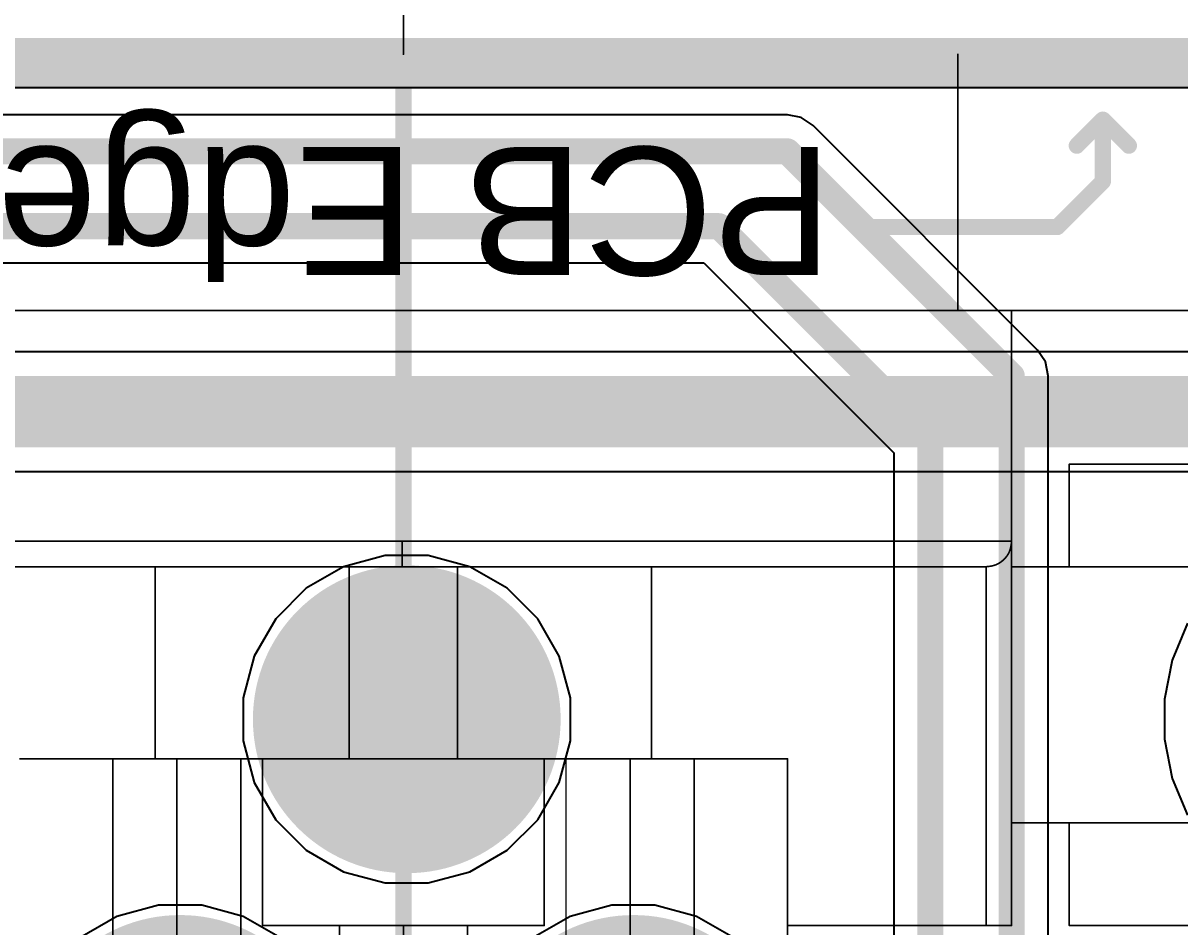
# Model space of a CAD drawing. Header units: inches. Extents: x 90 to 149.8, y 48.7 to 115.2.
# Drawn here: x 115.47 to 124.5, y 92.02 to 99.07 of the extents above; entities that cross this region are included whole.
import ezdxf

# ---------------------------------------------------------------- set-up
doc = ezdxf.new("R2010")
doc.units = ezdxf.units.IN
for name, color, linetype in [('Board_Outline', 56, 'Continuous'), ('Bottom Layer', 5, 'Continuous'), ('Bottom Solder', 6, 'Continuous'), ('Layer 1', 16, 'Continuous'), ('Layer 2', 76, 'Continuous'), ('Mechanical 2', 216, 'Continuous'), ('Multi-Layer', 9, 'Continuous'), ('Pad Holes', 156, 'Continuous'), ('Top Layer', 1, 'Continuous'), ('Top Overlay', 2, 'Continuous'), ('Top Solder', 216, 'Continuous')]:
    doc.layers.add(name, color=color, linetype=linetype)
doc.styles.add('Arial', font='', dxfattribs={"height": 0.2})
doc.styles.get('Arial').set_extended_font_data('Arial')

msp = doc.modelspace()

# ---------------------------------------------------------------- hatches: boundary and pattern name
at = {"layer": 'Bottom Layer'}
h = msp.add_hatch(color=5, dxfattribs=at)
edge = h.paths.add_edge_path()
edge.add_arc((118.4656, 93.6366), 1.1, 0, 360)
at = {"layer": 'Bottom Solder'}
h = msp.add_hatch(color=6, dxfattribs=at)
edge = h.paths.add_edge_path()
edge.add_arc((118.4656, 93.6366), 1.2016, 0, 360)
h = msp.add_hatch(color=6, dxfattribs=at)
edge = h.paths.add_edge_path()
edge.add_arc((116.6956, 90.9066), 1.2016, 0, 360)
h = msp.add_hatch(color=6, dxfattribs=at)
edge = h.paths.add_edge_path()
edge.add_arc((120.2356, 90.9066), 1.2016, 0, 360)
at = {"layer": 'Layer 1'}
h = msp.add_hatch(color=16, dxfattribs=at)
edge = h.paths.add_edge_path()
edge.add_arc((118.4656, 93.6366), 1.1, 0, 360)
at = {"layer": 'Layer 2'}
h = msp.add_hatch(color=76, dxfattribs=at)
edge = h.paths.add_edge_path()
edge.add_arc((118.4656, 93.6366), 1.1, 0, 360)
at = {"layer": 'Multi-Layer'}
h = msp.add_hatch(color=9, dxfattribs=at)
edge = h.paths.add_edge_path()
edge.add_arc((118.4656, 93.6366), 1.1, 0, 360)
at = {"layer": 'Pad Holes'}
h = msp.add_hatch(color=7, dxfattribs=at)
edge = h.paths.add_edge_path()
edge.add_arc((118.4656, 93.6366), 0.65, 0, 360)
at = {"layer": 'Top Layer'}
h = msp.add_hatch(color=1, dxfattribs=at)
edge = h.paths.add_edge_path()
edge.add_arc((118.4656, 93.6366), 1.1, 0, 360)
at = {"layer": 'Top Solder'}
h = msp.add_hatch(color=216, dxfattribs=at)
edge = h.paths.add_edge_path()
edge.add_arc((118.4656, 93.6366), 1.2016, 0, 360)
h = msp.add_hatch(color=216, dxfattribs=at)
edge = h.paths.add_edge_path()
edge.add_arc((116.6956, 90.9066), 1.2016, 0, 360)
h = msp.add_hatch(color=216, dxfattribs=at)
edge = h.paths.add_edge_path()
edge.add_arc((120.2356, 90.9066), 1.2016, 0, 360)

# ---------------------------------------------------------------- linework, layer by layer
at = {"layer": 'Board_Outline'}
for points in [[(95.939, 98.827, 0.254, 0.254, 0), (140.939, 98.827, 0.254, 0.254, 0)], [(118.439, 73.827, 0.127, 0.127, 0), (118.439, 98.827, 0.127, 0.127, 0)]]:
    msp.add_lwpolyline(points, format="xyseb", dxfattribs=at)
msp.add_lwpolyline([(118.4073, 98.827, 0.0635, 0.0635, 1), (118.4708, 98.827, 0.0635, 0.0635, 1)], format="xyseb", close=True, dxfattribs=at)
at = {"layer": 'Bottom Layer'}
for p, q in [((96.198, 98.568), (127.7331, 98.568)), ((124.5629, 94.3863), (124.4436, 94.0983)), ((124.4436, 94.0983), (124.3828, 93.7925)), ((124.3828, 93.7925), (124.3828, 93.4807)), ((124.3828, 93.4807), (124.4436, 93.1749)), ((124.4436, 93.1749), (124.5629, 92.8869)), ((116.5274, 92.1844), (116.2024, 92.0973)), ((116.8638, 92.1844), (116.5274, 92.1844)), ((117.1888, 92.0973), (116.8638, 92.1844)), ((116.2024, 92.0973), (115.911, 91.9291)), ((117.4802, 91.9291), (117.1888, 92.0973))]:
    msp.add_line(p, q, dxfattribs=at)
at = {"layer": 'Layer 1'}
for p, q in [((96.198, 98.568), (128.2806, 98.568)), ((121.4374, 98.3543), (98.298, 98.3543)), ((121.5464, 98.3326), (121.4374, 98.3543)), ((121.4374, 98.3543), (121.4374, 98.3543)), ((121.6388, 98.2708), (121.5464, 98.3326)), ((123.3914, 96.5182), (121.6388, 98.2708)), ((98.5176, 97.2003), (120.786, 97.2003)), ((120.786, 97.2003), (122.2701, 95.7162)), ((123.4532, 96.4258), (123.3914, 96.5182)), ((123.3914, 96.5182), (123.3914, 96.5182)), ((123.4749, 96.3168), (123.4532, 96.4258)), ((123.4749, 86.0904), (123.4749, 96.3168)), ((122.2701, 95.7162), (122.2701, 84.8552)), ((124.5629, 94.3863), (124.4436, 94.0983)), ((124.4436, 94.0983), (124.3828, 93.7925)), ((124.3828, 93.7925), (124.3828, 93.4807)), ((124.3828, 93.4807), (124.4436, 93.1749)), ((124.4436, 93.1749), (124.5629, 92.8869)), ((116.5274, 92.1844), (116.2024, 92.0973)), ((116.8638, 92.1844), (116.5274, 92.1844)), ((117.1888, 92.0973), (116.8638, 92.1844)), ((116.2024, 92.0973), (115.911, 91.9291)), ((117.4802, 91.9291), (117.1888, 92.0973))]:
    msp.add_line(p, q, dxfattribs=at)
for points in [[(98.298, 98.0694, 0.2032, 0.2032, 0), (121.4374, 98.0694, 0.2032, 0.2032, 0)], [(121.4374, 98.0694, 0.2032, 0.2032, 0), (123.19, 96.3168, 0.2032, 0.2032, 0)], [(98.3996, 97.4852, 0.2032, 0.2032, 0), (120.904, 97.4852, 0.2032, 0.2032, 0)], [(120.904, 97.4852, 0.2032, 0.2032, 0), (122.555, 95.8342, 0.2032, 0.2032, 0)], [(123.19, 85.6996, 0.2032, 0.2032, 0), (123.19, 96.3168, 0.2032, 0.2032, 0)], [(122.555, 84.467, 0.2032, 0.2032, 0), (122.555, 95.8342, 0.2032, 0.2032, 0)]]:
    msp.add_lwpolyline(points, format="xyseb", dxfattribs=at)
for points in [[(121.3866, 98.0694, 0.1016, 0.1016, 1), (121.4882, 98.0694, 0.1016, 0.1016, 1)], [(121.3866, 98.0694, 0.1016, 0.1016, 1), (121.4882, 98.0694, 0.1016, 0.1016, 1)], [(120.8532, 97.4852, 0.1016, 0.1016, 1), (120.9548, 97.4852, 0.1016, 0.1016, 1)], [(120.8532, 97.4852, 0.1016, 0.1016, 1), (120.9548, 97.4852, 0.1016, 0.1016, 1)], [(123.1392, 96.3168, 0.1016, 0.1016, 1), (123.2408, 96.3168, 0.1016, 0.1016, 1)], [(123.1392, 96.3168, 0.1016, 0.1016, 1), (123.2408, 96.3168, 0.1016, 0.1016, 1)], [(122.5042, 95.8342, 0.1016, 0.1016, 1), (122.6058, 95.8342, 0.1016, 0.1016, 1)], [(122.5042, 95.8342, 0.1016, 0.1016, 1), (122.6058, 95.8342, 0.1016, 0.1016, 1)]]:
    msp.add_lwpolyline(points, format="xyseb", close=True, dxfattribs=at)
at = {"layer": 'Layer 2'}
for p, q in [((96.198, 98.568), (140.68, 98.568)), ((126.9746, 96.5036), (103.0094, 96.5036)), ((100.7263, 95.5712), (126.7815, 95.5712)), ((118.2974, 94.9144), (117.9724, 94.8273)), ((118.6338, 94.9144), (118.2974, 94.9144)), ((118.9588, 94.8273), (118.6338, 94.9144)), ((117.9724, 94.8273), (117.681, 94.6591)), ((119.2502, 94.6591), (118.9588, 94.8273)), ((117.681, 94.6591), (117.4431, 94.4212)), ((119.4881, 94.4212), (119.2502, 94.6591)), ((117.4431, 94.4212), (117.2749, 94.1298)), ((119.6563, 94.1298), (119.4881, 94.4212)), ((124.5629, 94.3863), (124.4436, 94.0983)), ((117.2749, 94.1298), (117.1878, 93.8048)), ((119.7434, 93.8048), (119.6563, 94.1298)), ((124.4436, 94.0983), (124.3828, 93.7925)), ((117.1878, 93.8048), (117.1878, 93.4684)), ((119.7434, 93.4684), (119.7434, 93.8048)), ((124.3828, 93.7925), (124.3828, 93.4807)), ((117.1878, 93.4684), (117.2749, 93.1434)), ((119.6563, 93.1434), (119.7434, 93.4684)), ((124.3828, 93.4807), (124.4436, 93.1749)), ((117.2749, 93.1434), (117.4431, 92.852)), ((119.4881, 92.852), (119.6563, 93.1434)), ((124.4436, 93.1749), (124.5629, 92.8869)), ((117.4431, 92.852), (117.681, 92.6141)), ((119.2502, 92.6141), (119.4881, 92.852)), ((117.681, 92.6141), (117.9724, 92.4459)), ((118.9588, 92.4459), (119.2502, 92.6141)), ((117.9724, 92.4459), (118.2974, 92.3588)), ((118.6338, 92.3588), (118.9588, 92.4459)), ((118.2974, 92.3588), (118.6338, 92.3588)), ((116.5274, 92.1844), (116.2024, 92.0973)), ((116.8638, 92.1844), (116.5274, 92.1844)), ((117.1888, 92.0973), (116.8638, 92.1844)), ((120.0674, 92.1844), (119.7424, 92.0973)), ((120.4038, 92.1844), (120.0674, 92.1844)), ((120.7288, 92.0973), (120.4038, 92.1844)), ((116.2024, 92.0973), (115.911, 91.9291)), ((117.4802, 91.9291), (117.1888, 92.0973)), ((119.7424, 92.0973), (119.451, 91.9291)), ((121.0202, 91.9291), (120.7288, 92.0973))]:
    msp.add_line(p, q, dxfattribs=at)
msp.add_lwpolyline([(100.5332, 96.0374, 0.5588, 0.5588, 0), (126.9746, 96.0374, 0.5588, 0.5588, 0)], format="xyseb", dxfattribs=at)
at = {"layer": 'Mechanical 2'}
for points in [[(118.439, 98.827, 0.0127, 0.0127, 0), (118.439, 99.327, 0.0127, 0.0127, 0)], [(122.7691, 96.827, 0.0127, 0.0127, 0), (122.7691, 98.827, 0.0127, 0.0127, 0)], [(109.7787, 96.827, 0.0127, 0.0127, 0), (127.0993, 96.827, 0.0127, 0.0127, 0)], [(123.189, 92.027, 0.0127, 0.0127, 0), (123.189, 96.827, 0.0127, 0.0127, 0)], [(123.639, 95.627, 0.0127, 0.0127, 0), (125.539, 95.627, 0.0127, 0.0127, 0)], [(123.639, 94.827, 0.0127, 0.0127, 0), (123.639, 95.627, 0.0127, 0.0127, 0)], [(113.689, 95.027, 0.0127, 0.0127, 0), (123.189, 95.027, 0.0127, 0.0127, 0)], [(118.4286, 95.027, 0.0127, 0.0127, 0), (118.4289, 94.827, 0.0127, 0.0127, 0)], [(123.189, 95.027, 0.0127, 0.0127, -0.039121), (123.1775, 94.9625, 0.0127, 0.0127, 0)], [(123.1775, 94.9625, 0.0127, 0.0127, -0.049904), (123.1658, 94.9328, 0.0127, 0.0127, 0)], [(123.0764, 94.8468, 0.0127, 0.0127, -0.079197), (123.0189, 94.8305, 0.0127, 0.0127, 0)], [(123.1271, 94.8823, 0.0127, 0.0127, -0.077314), (123.0764, 94.8468, 0.0127, 0.0127, 0)], [(123.1485, 94.9059, 0.0127, 0.0127, -0.038556), (123.1271, 94.8823, 0.0127, 0.0127, 0)], [(123.1658, 94.9328, 0.0127, 0.0127, -0.04519), (123.1485, 94.9059, 0.0127, 0.0127, 0)], [(113.889, 94.827, 0.0127, 0.0127, 0), (122.989, 94.827, 0.0127, 0.0127, 0)], [(116.5007, 93.327, 0.0127, 0.0127, 0), (116.5007, 94.827, 0.0127, 0.0127, 0)], [(118.0159, 93.327, 0.0127, 0.0127, 0), (118.0159, 94.827, 0.0127, 0.0127, 0)], [(118.8621, 93.327, 0.0127, 0.0127, 0), (118.8621, 94.827, 0.0127, 0.0127, 0)], [(120.3773, 93.327, 0.0127, 0.0127, 0), (120.3773, 94.827, 0.0127, 0.0127, 0)], [(122.989, 92.027, 0.0127, 0.0127, 0), (122.989, 94.827, 0.0127, 0.0127, 0)], [(123.0189, 94.8305, 0.0127, 0.0127, -0.009931), (122.989, 94.827, 0.0127, 0.0127, 0)], [(123.189, 94.827, 0.0127, 0.0127, 0), (126.5473, 94.827, 0.0127, 0.0127, 0)], [(115.439, 93.327, 0.0127, 0.0127, 0), (121.439, 93.327, 0.0127, 0.0127, 0)], [(116.169, 88.557, 0.0127, 0.0127, 0), (116.169, 93.327, 0.0127, 0.0127, 0)], [(116.669, 88.057, 0.0127, 0.0127, 0), (116.669, 93.327, 0.0127, 0.0127, 0)], [(117.169, 88.557, 0.0127, 0.0127, 0), (117.169, 93.327, 0.0127, 0.0127, 0)], [(117.339, 92.027, 0.0127, 0.0127, 0), (117.339, 93.327, 0.0127, 0.0127, 0)], [(119.539, 92.027, 0.0127, 0.0127, 0), (119.539, 93.327, 0.0127, 0.0127, 0)], [(119.709, 88.557, 0.0127, 0.0127, 0), (119.709, 93.327, 0.0127, 0.0127, 0)], [(120.209, 88.057, 0.0127, 0.0127, 0), (120.209, 93.327, 0.0127, 0.0127, 0)], [(120.709, 88.557, 0.0127, 0.0127, 0), (120.709, 93.327, 0.0127, 0.0127, 0)], [(121.439, 88.827, 0.0127, 0.0127, 0), (121.439, 93.327, 0.0127, 0.0127, 0)], [(123.189, 92.827, 0.0127, 0.0127, 0), (126.5473, 92.827, 0.0127, 0.0127, 0)], [(123.639, 92.027, 0.0127, 0.0127, 0), (123.639, 92.827, 0.0127, 0.0127, 0)], [(117.339, 92.027, 0.0127, 0.0127, 0), (119.539, 92.027, 0.0127, 0.0127, 0)], [(117.939, 86.017, 0.0127, 0.0127, 0), (117.939, 92.027, 0.0127, 0.0127, 0)], [(118.439, 85.517, 0.0127, 0.0127, 0), (118.439, 92.027, 0.0127, 0.0127, 0)], [(118.939, 86.017, 0.0127, 0.0127, 0), (118.939, 92.027, 0.0127, 0.0127, 0)], [(121.439, 92.027, 0.0127, 0.0127, 0), (123.189, 92.027, 0.0127, 0.0127, 0)], [(123.639, 92.027, 0.0127, 0.0127, 0), (127.889, 92.027, 0.0127, 0.0127, 0)]]:
    msp.add_lwpolyline(points, format="xyseb", dxfattribs=at)
for points in [[(118.4358, 98.827, 0.00635, 0.00635, 1), (118.4422, 98.827, 0.00635, 0.00635, 1)], [(122.766, 98.827, 0.00635, 0.00635, 1), (122.7723, 98.827, 0.00635, 0.00635, 1)], [(122.766, 96.827, 0.00635, 0.00635, 1), (122.7723, 96.827, 0.00635, 0.00635, 1)], [(123.1858, 96.827, 0.00635, 0.00635, 1), (123.1922, 96.827, 0.00635, 0.00635, 1)], [(123.6358, 95.627, 0.00635, 0.00635, 1), (123.6422, 95.627, 0.00635, 0.00635, 1)], [(123.6358, 95.627, 0.00635, 0.00635, 1), (123.6422, 95.627, 0.00635, 0.00635, 1)], [(118.4254, 95.027, 0.00635, 0.00635, 1), (118.4318, 95.027, 0.00635, 0.00635, 1)], [(123.1858, 95.027, 0.00635, 0.00635, 1), (123.1922, 95.027, 0.00635, 0.00635, 1)], [(123.1858, 95.027, 0.00635, 0.00635, 1), (123.1922, 95.027, 0.00635, 0.00635, 1)], [(123.1743, 94.9625, 0.00635, 0.00635, 1), (123.1807, 94.9625, 0.00635, 0.00635, 1)], [(123.1743, 94.9625, 0.00635, 0.00635, 1), (123.1807, 94.9625, 0.00635, 0.00635, 1)], [(123.0732, 94.8468, 0.00635, 0.00635, 1), (123.0796, 94.8468, 0.00635, 0.00635, 1)], [(123.0732, 94.8468, 0.00635, 0.00635, 1), (123.0796, 94.8468, 0.00635, 0.00635, 1)], [(123.1239, 94.8823, 0.00635, 0.00635, 1), (123.1303, 94.8823, 0.00635, 0.00635, 1)], [(123.1239, 94.8823, 0.00635, 0.00635, 1), (123.1303, 94.8823, 0.00635, 0.00635, 1)], [(123.1453, 94.9059, 0.00635, 0.00635, 1), (123.1517, 94.9059, 0.00635, 0.00635, 1)], [(123.1453, 94.9059, 0.00635, 0.00635, 1), (123.1517, 94.9059, 0.00635, 0.00635, 1)], [(123.1626, 94.9328, 0.00635, 0.00635, 1), (123.1689, 94.9328, 0.00635, 0.00635, 1)], [(123.1626, 94.9328, 0.00635, 0.00635, 1), (123.1689, 94.9328, 0.00635, 0.00635, 1)], [(116.4976, 94.827, 0.00635, 0.00635, 1), (116.5039, 94.827, 0.00635, 0.00635, 1)], [(118.0128, 94.827, 0.00635, 0.00635, 1), (118.0191, 94.827, 0.00635, 0.00635, 1)], [(118.4257, 94.827, 0.00635, 0.00635, 1), (118.4321, 94.827, 0.00635, 0.00635, 1)], [(118.8589, 94.827, 0.00635, 0.00635, 1), (118.8652, 94.827, 0.00635, 0.00635, 1)], [(120.3741, 94.827, 0.00635, 0.00635, 1), (120.3804, 94.827, 0.00635, 0.00635, 1)], [(122.9858, 94.827, 0.00635, 0.00635, 1), (122.9922, 94.827, 0.00635, 0.00635, 1)], [(122.9858, 94.827, 0.00635, 0.00635, 1), (122.9922, 94.827, 0.00635, 0.00635, 1)], [(122.9858, 94.827, 0.00635, 0.00635, 1), (122.9922, 94.827, 0.00635, 0.00635, 1)], [(123.0158, 94.8305, 0.00635, 0.00635, 1), (123.0221, 94.8305, 0.00635, 0.00635, 1)], [(123.0158, 94.8305, 0.00635, 0.00635, 1), (123.0221, 94.8305, 0.00635, 0.00635, 1)], [(123.1858, 94.827, 0.00635, 0.00635, 1), (123.1922, 94.827, 0.00635, 0.00635, 1)], [(123.6358, 94.827, 0.00635, 0.00635, 1), (123.6422, 94.827, 0.00635, 0.00635, 1)], [(116.1658, 93.327, 0.00635, 0.00635, 1), (116.1722, 93.327, 0.00635, 0.00635, 1)], [(116.4976, 93.327, 0.00635, 0.00635, 1), (116.5039, 93.327, 0.00635, 0.00635, 1)], [(116.6658, 93.327, 0.00635, 0.00635, 1), (116.6722, 93.327, 0.00635, 0.00635, 1)], [(117.1658, 93.327, 0.00635, 0.00635, 1), (117.1722, 93.327, 0.00635, 0.00635, 1)], [(117.3358, 93.327, 0.00635, 0.00635, 1), (117.3422, 93.327, 0.00635, 0.00635, 1)], [(118.0128, 93.327, 0.00635, 0.00635, 1), (118.0191, 93.327, 0.00635, 0.00635, 1)], [(118.8589, 93.327, 0.00635, 0.00635, 1), (118.8652, 93.327, 0.00635, 0.00635, 1)], [(119.5358, 93.327, 0.00635, 0.00635, 1), (119.5422, 93.327, 0.00635, 0.00635, 1)], [(119.7058, 93.327, 0.00635, 0.00635, 1), (119.7122, 93.327, 0.00635, 0.00635, 1)], [(120.2058, 93.327, 0.00635, 0.00635, 1), (120.2122, 93.327, 0.00635, 0.00635, 1)], [(120.3741, 93.327, 0.00635, 0.00635, 1), (120.3804, 93.327, 0.00635, 0.00635, 1)], [(120.7058, 93.327, 0.00635, 0.00635, 1), (120.7122, 93.327, 0.00635, 0.00635, 1)], [(121.4358, 93.327, 0.00635, 0.00635, 1), (121.4422, 93.327, 0.00635, 0.00635, 1)], [(121.4358, 93.327, 0.00635, 0.00635, 1), (121.4422, 93.327, 0.00635, 0.00635, 1)], [(123.1858, 92.827, 0.00635, 0.00635, 1), (123.1922, 92.827, 0.00635, 0.00635, 1)], [(123.6358, 92.827, 0.00635, 0.00635, 1), (123.6422, 92.827, 0.00635, 0.00635, 1)], [(117.3358, 92.027, 0.00635, 0.00635, 1), (117.3422, 92.027, 0.00635, 0.00635, 1)], [(117.3358, 92.027, 0.00635, 0.00635, 1), (117.3422, 92.027, 0.00635, 0.00635, 1)], [(117.9358, 92.027, 0.00635, 0.00635, 1), (117.9422, 92.027, 0.00635, 0.00635, 1)], [(118.4358, 92.027, 0.00635, 0.00635, 1), (118.4422, 92.027, 0.00635, 0.00635, 1)], [(118.9358, 92.027, 0.00635, 0.00635, 1), (118.9422, 92.027, 0.00635, 0.00635, 1)], [(119.5358, 92.027, 0.00635, 0.00635, 1), (119.5422, 92.027, 0.00635, 0.00635, 1)], [(119.5358, 92.027, 0.00635, 0.00635, 1), (119.5422, 92.027, 0.00635, 0.00635, 1)], [(121.4358, 92.027, 0.00635, 0.00635, 1), (121.4422, 92.027, 0.00635, 0.00635, 1)], [(122.9858, 92.027, 0.00635, 0.00635, 1), (122.9922, 92.027, 0.00635, 0.00635, 1)], [(123.1858, 92.027, 0.00635, 0.00635, 1), (123.1922, 92.027, 0.00635, 0.00635, 1)], [(123.1858, 92.027, 0.00635, 0.00635, 1), (123.1922, 92.027, 0.00635, 0.00635, 1)], [(123.6358, 92.027, 0.00635, 0.00635, 1), (123.6422, 92.027, 0.00635, 0.00635, 1)], [(123.6358, 92.027, 0.00635, 0.00635, 1), (123.6422, 92.027, 0.00635, 0.00635, 1)]]:
    msp.add_lwpolyline(points, format="xyseb", close=True, dxfattribs=at)
at = {"layer": 'Top Layer'}
for p, q in [((96.198, 98.568), (128.2806, 98.568)), ((124.5629, 94.3863), (124.4436, 94.0983)), ((124.4436, 94.0983), (124.3828, 93.7925)), ((124.3828, 93.7925), (124.3828, 93.4807)), ((124.3828, 93.4807), (124.4436, 93.1749)), ((124.4436, 93.1749), (124.5629, 92.8869)), ((116.5274, 92.1844), (116.2024, 92.0973)), ((116.8638, 92.1844), (116.5274, 92.1844)), ((117.1888, 92.0973), (116.8638, 92.1844)), ((116.2024, 92.0973), (115.911, 91.9291)), ((117.4802, 91.9291), (117.1888, 92.0973))]:
    msp.add_line(p, q, dxfattribs=at)
at = {"layer": 'Top Overlay'}
for points in [[(108.6612, 98.6366, 0.127, 0.127, 0), (128.27, 98.6366, 0.127, 0.127, 0)], [(123.698, 98.1136, 0.127, 0.127, 0), (123.9012, 98.3168, 0.127, 0.127, 0)], [(123.9012, 98.3168, 0.127, 0.127, 0), (124.1044, 98.1136, 0.127, 0.127, 0)], [(123.9012, 97.8342, 0.127, 0.127, 0), (123.9012, 98.3168, 0.127, 0.127, 0)], [(123.5456, 97.4786, 0.127, 0.127, 0), (123.9012, 97.8342, 0.127, 0.127, 0)], [(122.0978, 97.4786, 0.127, 0.127, 0), (123.5456, 97.4786, 0.127, 0.127, 0)]]:
    msp.add_lwpolyline(points, format="xyseb", dxfattribs=at)
for points in [[(123.8695, 98.3168, 0.0635, 0.0635, 1), (123.933, 98.3168, 0.0635, 0.0635, 1)], [(123.8695, 98.3168, 0.0635, 0.0635, 1), (123.933, 98.3168, 0.0635, 0.0635, 1)], [(123.8695, 98.3168, 0.0635, 0.0635, 1), (123.933, 98.3168, 0.0635, 0.0635, 1)], [(123.6663, 98.1136, 0.0635, 0.0635, 1), (123.7297, 98.1136, 0.0635, 0.0635, 1)], [(124.0726, 98.1136, 0.0635, 0.0635, 1), (124.1362, 98.1136, 0.0635, 0.0635, 1)], [(123.8695, 97.8342, 0.0635, 0.0635, 1), (123.933, 97.8342, 0.0635, 0.0635, 1)], [(123.8695, 97.8342, 0.0635, 0.0635, 1), (123.933, 97.8342, 0.0635, 0.0635, 1)], [(122.0661, 97.4786, 0.0635, 0.0635, 1), (122.1295, 97.4786, 0.0635, 0.0635, 1)], [(123.5139, 97.4786, 0.0635, 0.0635, 1), (123.5773, 97.4786, 0.0635, 0.0635, 1)], [(123.5139, 97.4786, 0.0635, 0.0635, 1), (123.5773, 97.4786, 0.0635, 0.0635, 1)]]:
    msp.add_lwpolyline(points, format="xyseb", close=True, dxfattribs=at)

# ---------------------------------------------------------------- texts
at = {"layer": 'Top Overlay', "style": 'Arial'}
msp.add_text('PCB Edge', height=1, rotation=180, dxfattribs=at).set_placement((121.7884, 98.1034))

doc.saveas('drawing.dxf')
